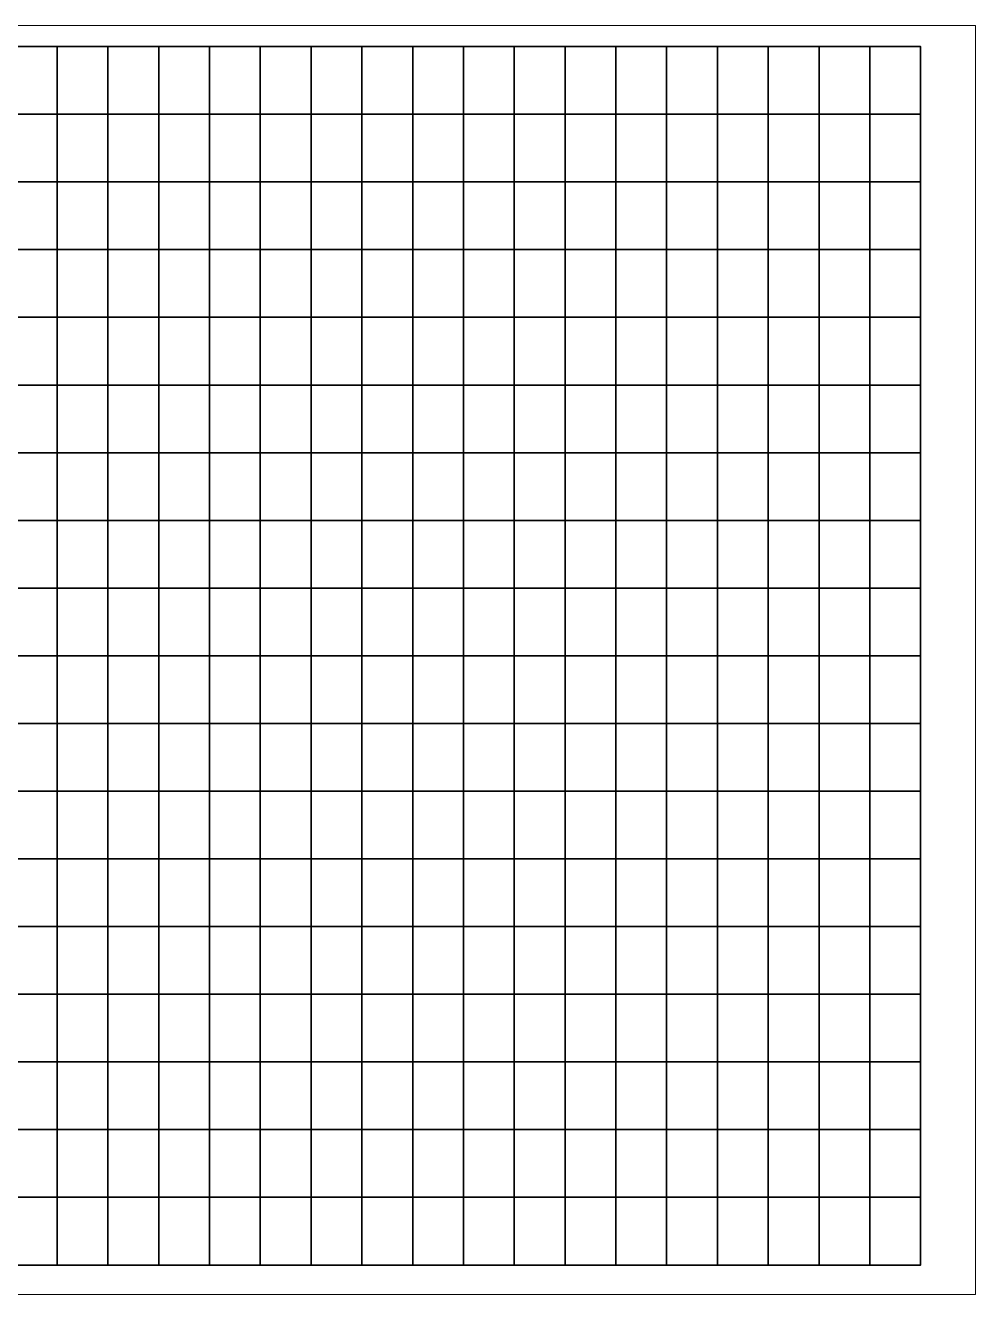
# Model space of a CAD drawing. Header units: inches. Extents: x -1539 to -150, y 1600 to 2524.
# Drawn here: x -374.9 to -150.4, y 1900.3 to 2200.3 of the extents above; entities that cross this region are included whole.
import ezdxf

# ---------------------------------------------------------------- set-up
doc = ezdxf.new("R2010")
doc.units = ezdxf.units.IN
doc.header["$MEASUREMENT"] = 0
doc.layers.add('01_SNIJLIJNEN', color=7, linetype='Continuous')
doc.layers.add('04_WERKBLAD', color=7, linetype='Continuous')

msp = doc.modelspace()

# ---------------------------------------------------------------- linework, layer by layer
at = {"layer": '01_SNIJLIJNEN', "color": 177, "lineweight": 35, "true_color": 0x2e3191}
for points in [[(-379.43, 2195.34), (-367.43, 2195.34), (-367.43, 2179.34), (-379.43, 2179.34), (-379.43, 2195.34)], [(-367.43, 2195.34), (-355.43, 2195.34), (-355.43, 2179.34), (-367.43, 2179.34), (-367.43, 2195.34)], [(-355.43, 2195.34), (-343.43, 2195.34), (-343.43, 2179.34), (-355.43, 2179.34), (-355.43, 2195.34)], [(-343.43, 2195.34), (-331.43, 2195.34), (-331.43, 2179.34), (-343.43, 2179.34), (-343.43, 2195.34)], [(-331.43, 2195.34), (-319.43, 2195.34), (-319.43, 2179.34), (-331.43, 2179.34), (-331.43, 2195.34)], [(-319.43, 2195.34), (-307.43, 2195.34), (-307.43, 2179.34), (-319.43, 2179.34), (-319.43, 2195.34)], [(-307.43, 2195.34), (-295.43, 2195.34), (-295.43, 2179.34), (-307.43, 2179.34), (-307.43, 2195.34)], [(-295.43, 2195.34), (-283.43, 2195.34), (-283.43, 2179.34), (-295.43, 2179.34), (-295.43, 2195.34)], [(-283.43, 2195.34), (-271.43, 2195.34), (-271.43, 2179.34), (-283.43, 2179.34), (-283.43, 2195.34)], [(-271.43, 2195.34), (-259.43, 2195.34), (-259.43, 2179.34), (-271.43, 2179.34), (-271.43, 2195.34)], [(-259.43, 2195.34), (-247.43, 2195.34), (-247.43, 2179.34), (-259.43, 2179.34), (-259.43, 2195.34)], [(-247.43, 2195.34), (-235.43, 2195.34), (-235.43, 2179.34), (-247.43, 2179.34), (-247.43, 2195.34)], [(-235.43, 2195.34), (-223.43, 2195.34), (-223.43, 2179.34), (-235.43, 2179.34), (-235.43, 2195.34)], [(-223.43, 2195.34), (-211.43, 2195.34), (-211.43, 2179.34), (-223.43, 2179.34), (-223.43, 2195.34)], [(-211.43, 2195.34), (-199.43, 2195.34), (-199.43, 2179.34), (-211.43, 2179.34), (-211.43, 2195.34)], [(-199.43, 2195.34), (-187.43, 2195.34), (-187.43, 2179.34), (-199.43, 2179.34), (-199.43, 2195.34)], [(-187.43, 2195.34), (-175.43, 2195.34), (-175.43, 2179.34), (-187.43, 2179.34), (-187.43, 2195.34)], [(-175.43, 2195.34), (-163.43, 2195.34), (-163.43, 2179.34), (-175.43, 2179.34), (-175.43, 2195.34)], [(-379.43, 2179.34), (-367.43, 2179.34), (-367.43, 2163.34), (-379.43, 2163.34), (-379.43, 2179.34)], [(-367.43, 2179.34), (-355.43, 2179.34), (-355.43, 2163.34), (-367.43, 2163.34), (-367.43, 2179.34)], [(-355.43, 2179.34), (-343.43, 2179.34), (-343.43, 2163.34), (-355.43, 2163.34), (-355.43, 2179.34)], [(-343.43, 2179.34), (-331.43, 2179.34), (-331.43, 2163.34), (-343.43, 2163.34), (-343.43, 2179.34)], [(-331.43, 2179.34), (-319.43, 2179.34), (-319.43, 2163.34), (-331.43, 2163.34), (-331.43, 2179.34)], [(-319.43, 2179.34), (-307.43, 2179.34), (-307.43, 2163.34), (-319.43, 2163.34), (-319.43, 2179.34)], [(-307.43, 2179.34), (-295.43, 2179.34), (-295.43, 2163.34), (-307.43, 2163.34), (-307.43, 2179.34)], [(-295.43, 2179.34), (-283.43, 2179.34), (-283.43, 2163.34), (-295.43, 2163.34), (-295.43, 2179.34)], [(-283.43, 2179.34), (-271.43, 2179.34), (-271.43, 2163.34), (-283.43, 2163.34), (-283.43, 2179.34)], [(-271.43, 2179.34), (-259.43, 2179.34), (-259.43, 2163.34), (-271.43, 2163.34), (-271.43, 2179.34)], [(-259.43, 2179.34), (-247.43, 2179.34), (-247.43, 2163.34), (-259.43, 2163.34), (-259.43, 2179.34)], [(-247.43, 2179.34), (-235.43, 2179.34), (-235.43, 2163.34), (-247.43, 2163.34), (-247.43, 2179.34)], [(-235.43, 2179.34), (-223.43, 2179.34), (-223.43, 2163.34), (-235.43, 2163.34), (-235.43, 2179.34)], [(-223.43, 2179.34), (-211.43, 2179.34), (-211.43, 2163.34), (-223.43, 2163.34), (-223.43, 2179.34)], [(-211.43, 2179.34), (-199.43, 2179.34), (-199.43, 2163.34), (-211.43, 2163.34), (-211.43, 2179.34)], [(-199.43, 2179.34), (-187.43, 2179.34), (-187.43, 2163.34), (-199.43, 2163.34), (-199.43, 2179.34)], [(-187.43, 2179.34), (-175.43, 2179.34), (-175.43, 2163.34), (-187.43, 2163.34), (-187.43, 2179.34)], [(-175.43, 2179.34), (-163.43, 2179.34), (-163.43, 2163.34), (-175.43, 2163.34), (-175.43, 2179.34)], [(-379.43, 2163.34), (-367.43, 2163.34), (-367.43, 2147.34), (-379.43, 2147.34), (-379.43, 2163.34)], [(-367.43, 2163.34), (-355.43, 2163.34), (-355.43, 2147.34), (-367.43, 2147.34), (-367.43, 2163.34)], [(-355.43, 2163.34), (-343.43, 2163.34), (-343.43, 2147.34), (-355.43, 2147.34), (-355.43, 2163.34)], [(-343.43, 2163.34), (-331.43, 2163.34), (-331.43, 2147.34), (-343.43, 2147.34), (-343.43, 2163.34)], [(-331.43, 2163.34), (-319.43, 2163.34), (-319.43, 2147.34), (-331.43, 2147.34), (-331.43, 2163.34)], [(-319.43, 2163.34), (-307.43, 2163.34), (-307.43, 2147.34), (-319.43, 2147.34), (-319.43, 2163.34)], [(-307.43, 2163.34), (-295.43, 2163.34), (-295.43, 2147.34), (-307.43, 2147.34), (-307.43, 2163.34)], [(-295.43, 2163.34), (-283.43, 2163.34), (-283.43, 2147.34), (-295.43, 2147.34), (-295.43, 2163.34)], [(-283.43, 2163.34), (-271.43, 2163.34), (-271.43, 2147.34), (-283.43, 2147.34), (-283.43, 2163.34)], [(-271.43, 2163.34), (-259.43, 2163.34), (-259.43, 2147.34), (-271.43, 2147.34), (-271.43, 2163.34)], [(-259.43, 2163.34), (-247.43, 2163.34), (-247.43, 2147.34), (-259.43, 2147.34), (-259.43, 2163.34)], [(-247.43, 2163.34), (-235.43, 2163.34), (-235.43, 2147.34), (-247.43, 2147.34), (-247.43, 2163.34)], [(-235.43, 2163.34), (-223.43, 2163.34), (-223.43, 2147.34), (-235.43, 2147.34), (-235.43, 2163.34)], [(-223.43, 2163.34), (-211.43, 2163.34), (-211.43, 2147.34), (-223.43, 2147.34), (-223.43, 2163.34)], [(-211.43, 2163.34), (-199.43, 2163.34), (-199.43, 2147.34), (-211.43, 2147.34), (-211.43, 2163.34)], [(-199.43, 2163.34), (-187.43, 2163.34), (-187.43, 2147.34), (-199.43, 2147.34), (-199.43, 2163.34)], [(-187.43, 2163.34), (-175.43, 2163.34), (-175.43, 2147.34), (-187.43, 2147.34), (-187.43, 2163.34)], [(-175.43, 2163.34), (-163.43, 2163.34), (-163.43, 2147.34), (-175.43, 2147.34), (-175.43, 2163.34)], [(-379.43, 2147.34), (-367.43, 2147.34), (-367.43, 2131.34), (-379.43, 2131.34), (-379.43, 2147.34)], [(-367.43, 2147.34), (-355.43, 2147.34), (-355.43, 2131.34), (-367.43, 2131.34), (-367.43, 2147.34)], [(-355.43, 2147.34), (-343.43, 2147.34), (-343.43, 2131.34), (-355.43, 2131.34), (-355.43, 2147.34)], [(-343.43, 2147.34), (-331.43, 2147.34), (-331.43, 2131.34), (-343.43, 2131.34), (-343.43, 2147.34)], [(-331.43, 2147.34), (-319.43, 2147.34), (-319.43, 2131.34), (-331.43, 2131.34), (-331.43, 2147.34)], [(-319.43, 2147.34), (-307.43, 2147.34), (-307.43, 2131.34), (-319.43, 2131.34), (-319.43, 2147.34)], [(-307.43, 2147.34), (-295.43, 2147.34), (-295.43, 2131.34), (-307.43, 2131.34), (-307.43, 2147.34)], [(-295.43, 2147.34), (-283.43, 2147.34), (-283.43, 2131.34), (-295.43, 2131.34), (-295.43, 2147.34)], [(-283.43, 2147.34), (-271.43, 2147.34), (-271.43, 2131.34), (-283.43, 2131.34), (-283.43, 2147.34)], [(-271.43, 2147.34), (-259.43, 2147.34), (-259.43, 2131.34), (-271.43, 2131.34), (-271.43, 2147.34)], [(-259.43, 2147.34), (-247.43, 2147.34), (-247.43, 2131.34), (-259.43, 2131.34), (-259.43, 2147.34)], [(-247.43, 2147.34), (-235.43, 2147.34), (-235.43, 2131.34), (-247.43, 2131.34), (-247.43, 2147.34)], [(-235.43, 2147.34), (-223.43, 2147.34), (-223.43, 2131.34), (-235.43, 2131.34), (-235.43, 2147.34)], [(-223.43, 2147.34), (-211.43, 2147.34), (-211.43, 2131.34), (-223.43, 2131.34), (-223.43, 2147.34)], [(-211.43, 2147.34), (-199.43, 2147.34), (-199.43, 2131.34), (-211.43, 2131.34), (-211.43, 2147.34)], [(-199.43, 2147.34), (-187.43, 2147.34), (-187.43, 2131.34), (-199.43, 2131.34), (-199.43, 2147.34)], [(-187.43, 2147.34), (-175.43, 2147.34), (-175.43, 2131.34), (-187.43, 2131.34), (-187.43, 2147.34)], [(-175.43, 2147.34), (-163.43, 2147.34), (-163.43, 2131.34), (-175.43, 2131.34), (-175.43, 2147.34)], [(-379.43, 2131.34), (-367.43, 2131.34), (-367.43, 2115.34), (-379.43, 2115.34), (-379.43, 2131.34)], [(-367.43, 2131.34), (-355.43, 2131.34), (-355.43, 2115.34), (-367.43, 2115.34), (-367.43, 2131.34)], [(-355.43, 2131.34), (-343.43, 2131.34), (-343.43, 2115.34), (-355.43, 2115.34), (-355.43, 2131.34)], [(-343.43, 2131.34), (-331.43, 2131.34), (-331.43, 2115.34), (-343.43, 2115.34), (-343.43, 2131.34)], [(-331.43, 2131.34), (-319.43, 2131.34), (-319.43, 2115.34), (-331.43, 2115.34), (-331.43, 2131.34)], [(-319.43, 2131.34), (-307.43, 2131.34), (-307.43, 2115.34), (-319.43, 2115.34), (-319.43, 2131.34)], [(-307.43, 2131.34), (-295.43, 2131.34), (-295.43, 2115.34), (-307.43, 2115.34), (-307.43, 2131.34)], [(-295.43, 2131.34), (-283.43, 2131.34), (-283.43, 2115.34), (-295.43, 2115.34), (-295.43, 2131.34)], [(-283.43, 2131.34), (-271.43, 2131.34), (-271.43, 2115.34), (-283.43, 2115.34), (-283.43, 2131.34)], [(-271.43, 2131.34), (-259.43, 2131.34), (-259.43, 2115.34), (-271.43, 2115.34), (-271.43, 2131.34)], [(-259.43, 2131.34), (-247.43, 2131.34), (-247.43, 2115.34), (-259.43, 2115.34), (-259.43, 2131.34)], [(-247.43, 2131.34), (-235.43, 2131.34), (-235.43, 2115.34), (-247.43, 2115.34), (-247.43, 2131.34)], [(-235.43, 2131.34), (-223.43, 2131.34), (-223.43, 2115.34), (-235.43, 2115.34), (-235.43, 2131.34)], [(-223.43, 2131.34), (-211.43, 2131.34), (-211.43, 2115.34), (-223.43, 2115.34), (-223.43, 2131.34)], [(-211.43, 2131.34), (-199.43, 2131.34), (-199.43, 2115.34), (-211.43, 2115.34), (-211.43, 2131.34)], [(-199.43, 2131.34), (-187.43, 2131.34), (-187.43, 2115.34), (-199.43, 2115.34), (-199.43, 2131.34)], [(-187.43, 2131.34), (-175.43, 2131.34), (-175.43, 2115.34), (-187.43, 2115.34), (-187.43, 2131.34)], [(-175.43, 2131.34), (-163.43, 2131.34), (-163.43, 2115.34), (-175.43, 2115.34), (-175.43, 2131.34)], [(-379.43, 2115.34), (-367.43, 2115.34), (-367.43, 2099.34), (-379.43, 2099.34), (-379.43, 2115.34)], [(-367.43, 2115.34), (-355.43, 2115.34), (-355.43, 2099.34), (-367.43, 2099.34), (-367.43, 2115.34)], [(-355.43, 2115.34), (-343.43, 2115.34), (-343.43, 2099.34), (-355.43, 2099.34), (-355.43, 2115.34)], [(-343.43, 2115.34), (-331.43, 2115.34), (-331.43, 2099.34), (-343.43, 2099.34), (-343.43, 2115.34)], [(-331.43, 2115.34), (-319.43, 2115.34), (-319.43, 2099.34), (-331.43, 2099.34), (-331.43, 2115.34)], [(-319.43, 2115.34), (-307.43, 2115.34), (-307.43, 2099.34), (-319.43, 2099.34), (-319.43, 2115.34)], [(-307.43, 2115.34), (-295.43, 2115.34), (-295.43, 2099.34), (-307.43, 2099.34), (-307.43, 2115.34)], [(-295.43, 2115.34), (-283.43, 2115.34), (-283.43, 2099.34), (-295.43, 2099.34), (-295.43, 2115.34)], [(-283.43, 2115.34), (-271.43, 2115.34), (-271.43, 2099.34), (-283.43, 2099.34), (-283.43, 2115.34)], [(-271.43, 2115.34), (-259.43, 2115.34), (-259.43, 2099.34), (-271.43, 2099.34), (-271.43, 2115.34)], [(-259.43, 2115.34), (-247.43, 2115.34), (-247.43, 2099.34), (-259.43, 2099.34), (-259.43, 2115.34)], [(-247.43, 2115.34), (-235.43, 2115.34), (-235.43, 2099.34), (-247.43, 2099.34), (-247.43, 2115.34)], [(-235.43, 2115.34), (-223.43, 2115.34), (-223.43, 2099.34), (-235.43, 2099.34), (-235.43, 2115.34)], [(-223.43, 2115.34), (-211.43, 2115.34), (-211.43, 2099.34), (-223.43, 2099.34), (-223.43, 2115.34)], [(-211.43, 2115.34), (-199.43, 2115.34), (-199.43, 2099.34), (-211.43, 2099.34), (-211.43, 2115.34)], [(-199.43, 2115.34), (-187.43, 2115.34), (-187.43, 2099.34), (-199.43, 2099.34), (-199.43, 2115.34)], [(-187.43, 2115.34), (-175.43, 2115.34), (-175.43, 2099.34), (-187.43, 2099.34), (-187.43, 2115.34)], [(-175.43, 2115.34), (-163.43, 2115.34), (-163.43, 2099.34), (-175.43, 2099.34), (-175.43, 2115.34)], [(-379.43, 2099.34), (-367.43, 2099.34), (-367.43, 2083.34), (-379.43, 2083.34), (-379.43, 2099.34)], [(-367.43, 2099.34), (-355.43, 2099.34), (-355.43, 2083.34), (-367.43, 2083.34), (-367.43, 2099.34)], [(-355.43, 2099.34), (-343.43, 2099.34), (-343.43, 2083.34), (-355.43, 2083.34), (-355.43, 2099.34)], [(-343.43, 2099.34), (-331.43, 2099.34), (-331.43, 2083.34), (-343.43, 2083.34), (-343.43, 2099.34)], [(-331.43, 2099.34), (-319.43, 2099.34), (-319.43, 2083.34), (-331.43, 2083.34), (-331.43, 2099.34)], [(-319.43, 2099.34), (-307.43, 2099.34), (-307.43, 2083.34), (-319.43, 2083.34), (-319.43, 2099.34)], [(-307.43, 2099.34), (-295.43, 2099.34), (-295.43, 2083.34), (-307.43, 2083.34), (-307.43, 2099.34)], [(-295.43, 2099.34), (-283.43, 2099.34), (-283.43, 2083.34), (-295.43, 2083.34), (-295.43, 2099.34)], [(-283.43, 2099.34), (-271.43, 2099.34), (-271.43, 2083.34), (-283.43, 2083.34), (-283.43, 2099.34)], [(-271.43, 2099.34), (-259.43, 2099.34), (-259.43, 2083.34), (-271.43, 2083.34), (-271.43, 2099.34)], [(-259.43, 2099.34), (-247.43, 2099.34), (-247.43, 2083.34), (-259.43, 2083.34), (-259.43, 2099.34)], [(-247.43, 2099.34), (-235.43, 2099.34), (-235.43, 2083.34), (-247.43, 2083.34), (-247.43, 2099.34)], [(-235.43, 2099.34), (-223.43, 2099.34), (-223.43, 2083.34), (-235.43, 2083.34), (-235.43, 2099.34)], [(-223.43, 2099.34), (-211.43, 2099.34), (-211.43, 2083.34), (-223.43, 2083.34), (-223.43, 2099.34)], [(-211.43, 2099.34), (-199.43, 2099.34), (-199.43, 2083.34), (-211.43, 2083.34), (-211.43, 2099.34)], [(-199.43, 2099.34), (-187.43, 2099.34), (-187.43, 2083.34), (-199.43, 2083.34), (-199.43, 2099.34)], [(-187.43, 2099.34), (-175.43, 2099.34), (-175.43, 2083.34), (-187.43, 2083.34), (-187.43, 2099.34)], [(-175.43, 2099.34), (-163.43, 2099.34), (-163.43, 2083.34), (-175.43, 2083.34), (-175.43, 2099.34)], [(-379.43, 2083.34), (-367.43, 2083.34), (-367.43, 2067.34), (-379.43, 2067.34), (-379.43, 2083.34)], [(-367.43, 2083.34), (-355.43, 2083.34), (-355.43, 2067.34), (-367.43, 2067.34), (-367.43, 2083.34)], [(-355.43, 2083.34), (-343.43, 2083.34), (-343.43, 2067.34), (-355.43, 2067.34), (-355.43, 2083.34)], [(-343.43, 2083.34), (-331.43, 2083.34), (-331.43, 2067.34), (-343.43, 2067.34), (-343.43, 2083.34)], [(-331.43, 2083.34), (-319.43, 2083.34), (-319.43, 2067.34), (-331.43, 2067.34), (-331.43, 2083.34)], [(-319.43, 2083.34), (-307.43, 2083.34), (-307.43, 2067.34), (-319.43, 2067.34), (-319.43, 2083.34)], [(-307.43, 2083.34), (-295.43, 2083.34), (-295.43, 2067.34), (-307.43, 2067.34), (-307.43, 2083.34)], [(-295.43, 2083.34), (-283.43, 2083.34), (-283.43, 2067.34), (-295.43, 2067.34), (-295.43, 2083.34)], [(-283.43, 2083.34), (-271.43, 2083.34), (-271.43, 2067.34), (-283.43, 2067.34), (-283.43, 2083.34)], [(-271.43, 2083.34), (-259.43, 2083.34), (-259.43, 2067.34), (-271.43, 2067.34), (-271.43, 2083.34)], [(-259.43, 2083.34), (-247.43, 2083.34), (-247.43, 2067.34), (-259.43, 2067.34), (-259.43, 2083.34)], [(-247.43, 2083.34), (-235.43, 2083.34), (-235.43, 2067.34), (-247.43, 2067.34), (-247.43, 2083.34)], [(-235.43, 2083.34), (-223.43, 2083.34), (-223.43, 2067.34), (-235.43, 2067.34), (-235.43, 2083.34)], [(-223.43, 2083.34), (-211.43, 2083.34), (-211.43, 2067.34), (-223.43, 2067.34), (-223.43, 2083.34)], [(-211.43, 2083.34), (-199.43, 2083.34), (-199.43, 2067.34), (-211.43, 2067.34), (-211.43, 2083.34)], [(-199.43, 2083.34), (-187.43, 2083.34), (-187.43, 2067.34), (-199.43, 2067.34), (-199.43, 2083.34)], [(-187.43, 2083.34), (-175.43, 2083.34), (-175.43, 2067.34), (-187.43, 2067.34), (-187.43, 2083.34)], [(-175.43, 2083.34), (-163.43, 2083.34), (-163.43, 2067.34), (-175.43, 2067.34), (-175.43, 2083.34)], [(-379.43, 2067.34), (-367.43, 2067.34), (-367.43, 2051.34), (-379.43, 2051.34), (-379.43, 2067.34)], [(-367.43, 2067.34), (-355.43, 2067.34), (-355.43, 2051.34), (-367.43, 2051.34), (-367.43, 2067.34)], [(-355.43, 2067.34), (-343.43, 2067.34), (-343.43, 2051.34), (-355.43, 2051.34), (-355.43, 2067.34)], [(-343.43, 2067.34), (-331.43, 2067.34), (-331.43, 2051.34), (-343.43, 2051.34), (-343.43, 2067.34)], [(-331.43, 2067.34), (-319.43, 2067.34), (-319.43, 2051.34), (-331.43, 2051.34), (-331.43, 2067.34)], [(-319.43, 2067.34), (-307.43, 2067.34), (-307.43, 2051.34), (-319.43, 2051.34), (-319.43, 2067.34)], [(-307.43, 2067.34), (-295.43, 2067.34), (-295.43, 2051.34), (-307.43, 2051.34), (-307.43, 2067.34)], [(-295.43, 2067.34), (-283.43, 2067.34), (-283.43, 2051.34), (-295.43, 2051.34), (-295.43, 2067.34)], [(-283.43, 2067.34), (-271.43, 2067.34), (-271.43, 2051.34), (-283.43, 2051.34), (-283.43, 2067.34)], [(-271.43, 2067.34), (-259.43, 2067.34), (-259.43, 2051.34), (-271.43, 2051.34), (-271.43, 2067.34)], [(-259.43, 2067.34), (-247.43, 2067.34), (-247.43, 2051.34), (-259.43, 2051.34), (-259.43, 2067.34)], [(-247.43, 2067.34), (-235.43, 2067.34), (-235.43, 2051.34), (-247.43, 2051.34), (-247.43, 2067.34)], [(-235.43, 2067.34), (-223.43, 2067.34), (-223.43, 2051.34), (-235.43, 2051.34), (-235.43, 2067.34)], [(-223.43, 2067.34), (-211.43, 2067.34), (-211.43, 2051.34), (-223.43, 2051.34), (-223.43, 2067.34)], [(-211.43, 2067.34), (-199.43, 2067.34), (-199.43, 2051.34), (-211.43, 2051.34), (-211.43, 2067.34)], [(-199.43, 2067.34), (-187.43, 2067.34), (-187.43, 2051.34), (-199.43, 2051.34), (-199.43, 2067.34)], [(-187.43, 2067.34), (-175.43, 2067.34), (-175.43, 2051.34), (-187.43, 2051.34), (-187.43, 2067.34)], [(-175.43, 2067.34), (-163.43, 2067.34), (-163.43, 2051.34), (-175.43, 2051.34), (-175.43, 2067.34)], [(-379.43, 2051.34), (-367.43, 2051.34), (-367.43, 2035.34), (-379.43, 2035.34), (-379.43, 2051.34)], [(-367.43, 2051.34), (-355.43, 2051.34), (-355.43, 2035.34), (-367.43, 2035.34), (-367.43, 2051.34)], [(-355.43, 2051.34), (-343.43, 2051.34), (-343.43, 2035.34), (-355.43, 2035.34), (-355.43, 2051.34)], [(-343.43, 2051.34), (-331.43, 2051.34), (-331.43, 2035.34), (-343.43, 2035.34), (-343.43, 2051.34)], [(-331.43, 2051.34), (-319.43, 2051.34), (-319.43, 2035.34), (-331.43, 2035.34), (-331.43, 2051.34)], [(-319.43, 2051.34), (-307.43, 2051.34), (-307.43, 2035.34), (-319.43, 2035.34), (-319.43, 2051.34)], [(-307.43, 2051.34), (-295.43, 2051.34), (-295.43, 2035.34), (-307.43, 2035.34), (-307.43, 2051.34)], [(-295.43, 2051.34), (-283.43, 2051.34), (-283.43, 2035.34), (-295.43, 2035.34), (-295.43, 2051.34)], [(-283.43, 2051.34), (-271.43, 2051.34), (-271.43, 2035.34), (-283.43, 2035.34), (-283.43, 2051.34)], [(-271.43, 2051.34), (-259.43, 2051.34), (-259.43, 2035.34), (-271.43, 2035.34), (-271.43, 2051.34)], [(-259.43, 2051.34), (-247.43, 2051.34), (-247.43, 2035.34), (-259.43, 2035.34), (-259.43, 2051.34)], [(-247.43, 2051.34), (-235.43, 2051.34), (-235.43, 2035.34), (-247.43, 2035.34), (-247.43, 2051.34)], [(-235.43, 2051.34), (-223.43, 2051.34), (-223.43, 2035.34), (-235.43, 2035.34), (-235.43, 2051.34)], [(-223.43, 2051.34), (-211.43, 2051.34), (-211.43, 2035.34), (-223.43, 2035.34), (-223.43, 2051.34)], [(-211.43, 2051.34), (-199.43, 2051.34), (-199.43, 2035.34), (-211.43, 2035.34), (-211.43, 2051.34)], [(-199.43, 2051.34), (-187.43, 2051.34), (-187.43, 2035.34), (-199.43, 2035.34), (-199.43, 2051.34)], [(-187.43, 2051.34), (-175.43, 2051.34), (-175.43, 2035.34), (-187.43, 2035.34), (-187.43, 2051.34)], [(-175.43, 2051.34), (-163.43, 2051.34), (-163.43, 2035.34), (-175.43, 2035.34), (-175.43, 2051.34)], [(-379.43, 2035.34), (-367.43, 2035.34), (-367.43, 2019.34), (-379.43, 2019.34), (-379.43, 2035.34)], [(-367.43, 2035.34), (-355.43, 2035.34), (-355.43, 2019.34), (-367.43, 2019.34), (-367.43, 2035.34)], [(-355.43, 2035.34), (-343.43, 2035.34), (-343.43, 2019.34), (-355.43, 2019.34), (-355.43, 2035.34)], [(-343.43, 2035.34), (-331.43, 2035.34), (-331.43, 2019.34), (-343.43, 2019.34), (-343.43, 2035.34)], [(-331.43, 2035.34), (-319.43, 2035.34), (-319.43, 2019.34), (-331.43, 2019.34), (-331.43, 2035.34)], [(-319.43, 2035.34), (-307.43, 2035.34), (-307.43, 2019.34), (-319.43, 2019.34), (-319.43, 2035.34)], [(-307.43, 2035.34), (-295.43, 2035.34), (-295.43, 2019.34), (-307.43, 2019.34), (-307.43, 2035.34)], [(-295.43, 2035.34), (-283.43, 2035.34), (-283.43, 2019.34), (-295.43, 2019.34), (-295.43, 2035.34)], [(-283.43, 2035.34), (-271.43, 2035.34), (-271.43, 2019.34), (-283.43, 2019.34), (-283.43, 2035.34)], [(-271.43, 2035.34), (-259.43, 2035.34), (-259.43, 2019.34), (-271.43, 2019.34), (-271.43, 2035.34)], [(-259.43, 2035.34), (-247.43, 2035.34), (-247.43, 2019.34), (-259.43, 2019.34), (-259.43, 2035.34)], [(-247.43, 2035.34), (-235.43, 2035.34), (-235.43, 2019.34), (-247.43, 2019.34), (-247.43, 2035.34)], [(-235.43, 2035.34), (-223.43, 2035.34), (-223.43, 2019.34), (-235.43, 2019.34), (-235.43, 2035.34)], [(-223.43, 2035.34), (-211.43, 2035.34), (-211.43, 2019.34), (-223.43, 2019.34), (-223.43, 2035.34)], [(-211.43, 2035.34), (-199.43, 2035.34), (-199.43, 2019.34), (-211.43, 2019.34), (-211.43, 2035.34)], [(-199.43, 2035.34), (-187.43, 2035.34), (-187.43, 2019.34), (-199.43, 2019.34), (-199.43, 2035.34)], [(-187.43, 2035.34), (-175.43, 2035.34), (-175.43, 2019.34), (-187.43, 2019.34), (-187.43, 2035.34)], [(-175.43, 2035.34), (-163.43, 2035.34), (-163.43, 2019.34), (-175.43, 2019.34), (-175.43, 2035.34)], [(-379.43, 2019.34), (-367.43, 2019.34), (-367.43, 2003.34), (-379.43, 2003.34), (-379.43, 2019.34)], [(-367.43, 2019.34), (-355.43, 2019.34), (-355.43, 2003.34), (-367.43, 2003.34), (-367.43, 2019.34)], [(-355.43, 2019.34), (-343.43, 2019.34), (-343.43, 2003.34), (-355.43, 2003.34), (-355.43, 2019.34)], [(-343.43, 2019.34), (-331.43, 2019.34), (-331.43, 2003.34), (-343.43, 2003.34), (-343.43, 2019.34)], [(-331.43, 2019.34), (-319.43, 2019.34), (-319.43, 2003.34), (-331.43, 2003.34), (-331.43, 2019.34)], [(-319.43, 2019.34), (-307.43, 2019.34), (-307.43, 2003.34), (-319.43, 2003.34), (-319.43, 2019.34)], [(-307.43, 2019.34), (-295.43, 2019.34), (-295.43, 2003.34), (-307.43, 2003.34), (-307.43, 2019.34)], [(-295.43, 2019.34), (-283.43, 2019.34), (-283.43, 2003.34), (-295.43, 2003.34), (-295.43, 2019.34)], [(-283.43, 2019.34), (-271.43, 2019.34), (-271.43, 2003.34), (-283.43, 2003.34), (-283.43, 2019.34)], [(-271.43, 2019.34), (-259.43, 2019.34), (-259.43, 2003.34), (-271.43, 2003.34), (-271.43, 2019.34)], [(-259.43, 2019.34), (-247.43, 2019.34), (-247.43, 2003.34), (-259.43, 2003.34), (-259.43, 2019.34)], [(-247.43, 2019.34), (-235.43, 2019.34), (-235.43, 2003.34), (-247.43, 2003.34), (-247.43, 2019.34)], [(-235.43, 2019.34), (-223.43, 2019.34), (-223.43, 2003.34), (-235.43, 2003.34), (-235.43, 2019.34)], [(-223.43, 2019.34), (-211.43, 2019.34), (-211.43, 2003.34), (-223.43, 2003.34), (-223.43, 2019.34)], [(-211.43, 2019.34), (-199.43, 2019.34), (-199.43, 2003.34), (-211.43, 2003.34), (-211.43, 2019.34)], [(-199.43, 2019.34), (-187.43, 2019.34), (-187.43, 2003.34), (-199.43, 2003.34), (-199.43, 2019.34)], [(-187.43, 2019.34), (-175.43, 2019.34), (-175.43, 2003.34), (-187.43, 2003.34), (-187.43, 2019.34)], [(-175.43, 2019.34), (-163.43, 2019.34), (-163.43, 2003.34), (-175.43, 2003.34), (-175.43, 2019.34)], [(-379.43, 2003.34), (-367.43, 2003.34), (-367.43, 1987.34), (-379.43, 1987.34), (-379.43, 2003.34)], [(-367.43, 2003.34), (-355.43, 2003.34), (-355.43, 1987.34), (-367.43, 1987.34), (-367.43, 2003.34)], [(-355.43, 2003.34), (-343.43, 2003.34), (-343.43, 1987.34), (-355.43, 1987.34), (-355.43, 2003.34)], [(-343.43, 2003.34), (-331.43, 2003.34), (-331.43, 1987.34), (-343.43, 1987.34), (-343.43, 2003.34)], [(-331.43, 2003.34), (-319.43, 2003.34), (-319.43, 1987.34), (-331.43, 1987.34), (-331.43, 2003.34)], [(-319.43, 2003.34), (-307.43, 2003.34), (-307.43, 1987.34), (-319.43, 1987.34), (-319.43, 2003.34)], [(-307.43, 2003.34), (-295.43, 2003.34), (-295.43, 1987.34), (-307.43, 1987.34), (-307.43, 2003.34)], [(-295.43, 2003.34), (-283.43, 2003.34), (-283.43, 1987.34), (-295.43, 1987.34), (-295.43, 2003.34)], [(-283.43, 2003.34), (-271.43, 2003.34), (-271.43, 1987.34), (-283.43, 1987.34), (-283.43, 2003.34)], [(-271.43, 2003.34), (-259.43, 2003.34), (-259.43, 1987.34), (-271.43, 1987.34), (-271.43, 2003.34)], [(-259.43, 2003.34), (-247.43, 2003.34), (-247.43, 1987.34), (-259.43, 1987.34), (-259.43, 2003.34)], [(-247.43, 2003.34), (-235.43, 2003.34), (-235.43, 1987.34), (-247.43, 1987.34), (-247.43, 2003.34)], [(-235.43, 2003.34), (-223.43, 2003.34), (-223.43, 1987.34), (-235.43, 1987.34), (-235.43, 2003.34)], [(-223.43, 2003.34), (-211.43, 2003.34), (-211.43, 1987.34), (-223.43, 1987.34), (-223.43, 2003.34)], [(-211.43, 2003.34), (-199.43, 2003.34), (-199.43, 1987.34), (-211.43, 1987.34), (-211.43, 2003.34)], [(-199.43, 2003.34), (-187.43, 2003.34), (-187.43, 1987.34), (-199.43, 1987.34), (-199.43, 2003.34)], [(-187.43, 2003.34), (-175.43, 2003.34), (-175.43, 1987.34), (-187.43, 1987.34), (-187.43, 2003.34)], [(-175.43, 2003.34), (-163.43, 2003.34), (-163.43, 1987.34), (-175.43, 1987.34), (-175.43, 2003.34)], [(-379.43, 1987.34), (-367.43, 1987.34), (-367.43, 1971.34), (-379.43, 1971.34), (-379.43, 1987.34)], [(-367.43, 1987.34), (-355.43, 1987.34), (-355.43, 1971.34), (-367.43, 1971.34), (-367.43, 1987.34)], [(-355.43, 1987.34), (-343.43, 1987.34), (-343.43, 1971.34), (-355.43, 1971.34), (-355.43, 1987.34)], [(-343.43, 1987.34), (-331.43, 1987.34), (-331.43, 1971.34), (-343.43, 1971.34), (-343.43, 1987.34)], [(-331.43, 1987.34), (-319.43, 1987.34), (-319.43, 1971.34), (-331.43, 1971.34), (-331.43, 1987.34)], [(-319.43, 1987.34), (-307.43, 1987.34), (-307.43, 1971.34), (-319.43, 1971.34), (-319.43, 1987.34)], [(-307.43, 1987.34), (-295.43, 1987.34), (-295.43, 1971.34), (-307.43, 1971.34), (-307.43, 1987.34)], [(-295.43, 1987.34), (-283.43, 1987.34), (-283.43, 1971.34), (-295.43, 1971.34), (-295.43, 1987.34)], [(-283.43, 1987.34), (-271.43, 1987.34), (-271.43, 1971.34), (-283.43, 1971.34), (-283.43, 1987.34)], [(-271.43, 1987.34), (-259.43, 1987.34), (-259.43, 1971.34), (-271.43, 1971.34), (-271.43, 1987.34)], [(-259.43, 1987.34), (-247.43, 1987.34), (-247.43, 1971.34), (-259.43, 1971.34), (-259.43, 1987.34)], [(-247.43, 1987.34), (-235.43, 1987.34), (-235.43, 1971.34), (-247.43, 1971.34), (-247.43, 1987.34)], [(-235.43, 1987.34), (-223.43, 1987.34), (-223.43, 1971.34), (-235.43, 1971.34), (-235.43, 1987.34)], [(-223.43, 1987.34), (-211.43, 1987.34), (-211.43, 1971.34), (-223.43, 1971.34), (-223.43, 1987.34)], [(-211.43, 1987.34), (-199.43, 1987.34), (-199.43, 1971.34), (-211.43, 1971.34), (-211.43, 1987.34)], [(-199.43, 1987.34), (-187.43, 1987.34), (-187.43, 1971.34), (-199.43, 1971.34), (-199.43, 1987.34)], [(-187.43, 1987.34), (-175.43, 1987.34), (-175.43, 1971.34), (-187.43, 1971.34), (-187.43, 1987.34)], [(-175.43, 1987.34), (-163.43, 1987.34), (-163.43, 1971.34), (-175.43, 1971.34), (-175.43, 1987.34)], [(-379.43, 1971.34), (-367.43, 1971.34), (-367.43, 1955.34), (-379.43, 1955.34), (-379.43, 1971.34)], [(-367.43, 1971.34), (-355.43, 1971.34), (-355.43, 1955.34), (-367.43, 1955.34), (-367.43, 1971.34)], [(-355.43, 1971.34), (-343.43, 1971.34), (-343.43, 1955.34), (-355.43, 1955.34), (-355.43, 1971.34)], [(-343.43, 1971.34), (-331.43, 1971.34), (-331.43, 1955.34), (-343.43, 1955.34), (-343.43, 1971.34)], [(-331.43, 1971.34), (-319.43, 1971.34), (-319.43, 1955.34), (-331.43, 1955.34), (-331.43, 1971.34)], [(-319.43, 1971.34), (-307.43, 1971.34), (-307.43, 1955.34), (-319.43, 1955.34), (-319.43, 1971.34)], [(-307.43, 1971.34), (-295.43, 1971.34), (-295.43, 1955.34), (-307.43, 1955.34), (-307.43, 1971.34)], [(-295.43, 1971.34), (-283.43, 1971.34), (-283.43, 1955.34), (-295.43, 1955.34), (-295.43, 1971.34)], [(-283.43, 1971.34), (-271.43, 1971.34), (-271.43, 1955.34), (-283.43, 1955.34), (-283.43, 1971.34)], [(-271.43, 1971.34), (-259.43, 1971.34), (-259.43, 1955.34), (-271.43, 1955.34), (-271.43, 1971.34)], [(-259.43, 1971.34), (-247.43, 1971.34), (-247.43, 1955.34), (-259.43, 1955.34), (-259.43, 1971.34)], [(-247.43, 1971.34), (-235.43, 1971.34), (-235.43, 1955.34), (-247.43, 1955.34), (-247.43, 1971.34)], [(-235.43, 1971.34), (-223.43, 1971.34), (-223.43, 1955.34), (-235.43, 1955.34), (-235.43, 1971.34)], [(-223.43, 1971.34), (-211.43, 1971.34), (-211.43, 1955.34), (-223.43, 1955.34), (-223.43, 1971.34)], [(-211.43, 1971.34), (-199.43, 1971.34), (-199.43, 1955.34), (-211.43, 1955.34), (-211.43, 1971.34)], [(-199.43, 1971.34), (-187.43, 1971.34), (-187.43, 1955.34), (-199.43, 1955.34), (-199.43, 1971.34)], [(-187.43, 1971.34), (-175.43, 1971.34), (-175.43, 1955.34), (-187.43, 1955.34), (-187.43, 1971.34)], [(-175.43, 1971.34), (-163.43, 1971.34), (-163.43, 1955.34), (-175.43, 1955.34), (-175.43, 1971.34)], [(-379.43, 1955.34), (-367.43, 1955.34), (-367.43, 1939.34), (-379.43, 1939.34), (-379.43, 1955.34)], [(-367.43, 1955.34), (-355.43, 1955.34), (-355.43, 1939.34), (-367.43, 1939.34), (-367.43, 1955.34)], [(-355.43, 1955.34), (-343.43, 1955.34), (-343.43, 1939.34), (-355.43, 1939.34), (-355.43, 1955.34)], [(-343.43, 1955.34), (-331.43, 1955.34), (-331.43, 1939.34), (-343.43, 1939.34), (-343.43, 1955.34)], [(-331.43, 1955.34), (-319.43, 1955.34), (-319.43, 1939.34), (-331.43, 1939.34), (-331.43, 1955.34)], [(-319.43, 1955.34), (-307.43, 1955.34), (-307.43, 1939.34), (-319.43, 1939.34), (-319.43, 1955.34)], [(-307.43, 1955.34), (-295.43, 1955.34), (-295.43, 1939.34), (-307.43, 1939.34), (-307.43, 1955.34)], [(-295.43, 1955.34), (-283.43, 1955.34), (-283.43, 1939.34), (-295.43, 1939.34), (-295.43, 1955.34)], [(-283.43, 1955.34), (-271.43, 1955.34), (-271.43, 1939.34), (-283.43, 1939.34), (-283.43, 1955.34)], [(-271.43, 1955.34), (-259.43, 1955.34), (-259.43, 1939.34), (-271.43, 1939.34), (-271.43, 1955.34)], [(-259.43, 1955.34), (-247.43, 1955.34), (-247.43, 1939.34), (-259.43, 1939.34), (-259.43, 1955.34)], [(-247.43, 1955.34), (-235.43, 1955.34), (-235.43, 1939.34), (-247.43, 1939.34), (-247.43, 1955.34)], [(-235.43, 1955.34), (-223.43, 1955.34), (-223.43, 1939.34), (-235.43, 1939.34), (-235.43, 1955.34)], [(-223.43, 1955.34), (-211.43, 1955.34), (-211.43, 1939.34), (-223.43, 1939.34), (-223.43, 1955.34)], [(-211.43, 1955.34), (-199.43, 1955.34), (-199.43, 1939.34), (-211.43, 1939.34), (-211.43, 1955.34)], [(-199.43, 1955.34), (-187.43, 1955.34), (-187.43, 1939.34), (-199.43, 1939.34), (-199.43, 1955.34)], [(-187.43, 1955.34), (-175.43, 1955.34), (-175.43, 1939.34), (-187.43, 1939.34), (-187.43, 1955.34)], [(-175.43, 1955.34), (-163.43, 1955.34), (-163.43, 1939.34), (-175.43, 1939.34), (-175.43, 1955.34)], [(-379.43, 1939.34), (-367.43, 1939.34), (-367.43, 1923.34), (-379.43, 1923.34), (-379.43, 1939.34)], [(-367.43, 1939.34), (-355.43, 1939.34), (-355.43, 1923.34), (-367.43, 1923.34), (-367.43, 1939.34)], [(-355.43, 1939.34), (-343.43, 1939.34), (-343.43, 1923.34), (-355.43, 1923.34), (-355.43, 1939.34)], [(-343.43, 1939.34), (-331.43, 1939.34), (-331.43, 1923.34), (-343.43, 1923.34), (-343.43, 1939.34)], [(-331.43, 1939.34), (-319.43, 1939.34), (-319.43, 1923.34), (-331.43, 1923.34), (-331.43, 1939.34)], [(-319.43, 1939.34), (-307.43, 1939.34), (-307.43, 1923.34), (-319.43, 1923.34), (-319.43, 1939.34)], [(-307.43, 1939.34), (-295.43, 1939.34), (-295.43, 1923.34), (-307.43, 1923.34), (-307.43, 1939.34)], [(-295.43, 1939.34), (-283.43, 1939.34), (-283.43, 1923.34), (-295.43, 1923.34), (-295.43, 1939.34)], [(-283.43, 1939.34), (-271.43, 1939.34), (-271.43, 1923.34), (-283.43, 1923.34), (-283.43, 1939.34)], [(-271.43, 1939.34), (-259.43, 1939.34), (-259.43, 1923.34), (-271.43, 1923.34), (-271.43, 1939.34)], [(-259.43, 1939.34), (-247.43, 1939.34), (-247.43, 1923.34), (-259.43, 1923.34), (-259.43, 1939.34)], [(-247.43, 1939.34), (-235.43, 1939.34), (-235.43, 1923.34), (-247.43, 1923.34), (-247.43, 1939.34)], [(-235.43, 1939.34), (-223.43, 1939.34), (-223.43, 1923.34), (-235.43, 1923.34), (-235.43, 1939.34)], [(-223.43, 1939.34), (-211.43, 1939.34), (-211.43, 1923.34), (-223.43, 1923.34), (-223.43, 1939.34)], [(-211.43, 1939.34), (-199.43, 1939.34), (-199.43, 1923.34), (-211.43, 1923.34), (-211.43, 1939.34)], [(-199.43, 1939.34), (-187.43, 1939.34), (-187.43, 1923.34), (-199.43, 1923.34), (-199.43, 1939.34)], [(-187.43, 1939.34), (-175.43, 1939.34), (-175.43, 1923.34), (-187.43, 1923.34), (-187.43, 1939.34)], [(-175.43, 1939.34), (-163.43, 1939.34), (-163.43, 1923.34), (-175.43, 1923.34), (-175.43, 1939.34)], [(-379.43, 1923.34), (-367.43, 1923.34), (-367.43, 1907.34), (-379.43, 1907.34), (-379.43, 1923.34)], [(-367.43, 1923.34), (-355.43, 1923.34), (-355.43, 1907.34), (-367.43, 1907.34), (-367.43, 1923.34)], [(-355.43, 1923.34), (-343.43, 1923.34), (-343.43, 1907.34), (-355.43, 1907.34), (-355.43, 1923.34)], [(-343.43, 1923.34), (-331.43, 1923.34), (-331.43, 1907.34), (-343.43, 1907.34), (-343.43, 1923.34)], [(-331.43, 1923.34), (-319.43, 1923.34), (-319.43, 1907.34), (-331.43, 1907.34), (-331.43, 1923.34)], [(-319.43, 1923.34), (-307.43, 1923.34), (-307.43, 1907.34), (-319.43, 1907.34), (-319.43, 1923.34)], [(-307.43, 1923.34), (-295.43, 1923.34), (-295.43, 1907.34), (-307.43, 1907.34), (-307.43, 1923.34)], [(-295.43, 1923.34), (-283.43, 1923.34), (-283.43, 1907.34), (-295.43, 1907.34), (-295.43, 1923.34)], [(-283.43, 1923.34), (-271.43, 1923.34), (-271.43, 1907.34), (-283.43, 1907.34), (-283.43, 1923.34)], [(-271.43, 1923.34), (-259.43, 1923.34), (-259.43, 1907.34), (-271.43, 1907.34), (-271.43, 1923.34)], [(-259.43, 1923.34), (-247.43, 1923.34), (-247.43, 1907.34), (-259.43, 1907.34), (-259.43, 1923.34)], [(-247.43, 1923.34), (-235.43, 1923.34), (-235.43, 1907.34), (-247.43, 1907.34), (-247.43, 1923.34)], [(-235.43, 1923.34), (-223.43, 1923.34), (-223.43, 1907.34), (-235.43, 1907.34), (-235.43, 1923.34)], [(-223.43, 1923.34), (-211.43, 1923.34), (-211.43, 1907.34), (-223.43, 1907.34), (-223.43, 1923.34)], [(-211.43, 1923.34), (-199.43, 1923.34), (-199.43, 1907.34), (-211.43, 1907.34), (-211.43, 1923.34)], [(-199.43, 1923.34), (-187.43, 1923.34), (-187.43, 1907.34), (-199.43, 1907.34), (-199.43, 1923.34)], [(-187.43, 1923.34), (-175.43, 1923.34), (-175.43, 1907.34), (-187.43, 1907.34), (-187.43, 1923.34)], [(-175.43, 1923.34), (-163.43, 1923.34), (-163.43, 1907.34), (-175.43, 1907.34), (-175.43, 1923.34)]]:
    msp.add_lwpolyline(points, dxfattribs=at)
at = {"layer": '04_WERKBLAD', "color": 2, "lineweight": 9, "true_color": 0xfff100}
msp.add_lwpolyline([(-150.43, 1900.34), (-600.43, 1900.34), (-600.43, 2200.34), (-150.43, 2200.34), (-150.43, 1900.34)], dxfattribs=at)

doc.saveas('drawing.dxf')
